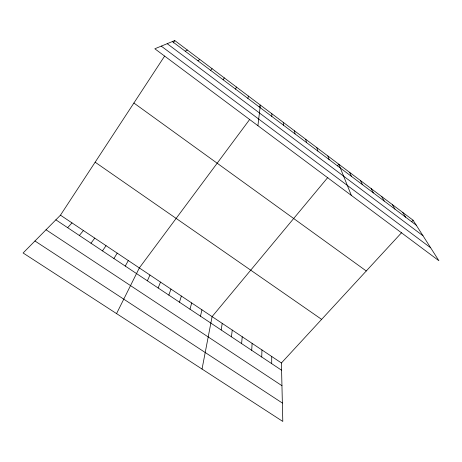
<?xml version="1.0" encoding="UTF-8"?>
<svg xmlns="http://www.w3.org/2000/svg" width="462" height="462" viewBox="0 0 462 462"><rect width="100%" height="100%" fill="white"/><g stroke="black" fill="none" stroke-linecap="round" stroke-linejoin="round"><path stroke-width="0.69" d="M271.696 363.646L271.72 356.485M271.818 116.424L271.841 113.733M261.729 357.011L261.954 349.953M251.698 350.323L252.119 343.376M241.597 343.595L242.221 336.758M257.912 125.687L260.366 105.082L259.124 106.757M231.422 336.815L232.253 330.087M221.177 329.983L222.21 323.377M202.033 369.051L212.104 316.614L327.876 177.379M200.468 316.187L201.929 309.806M247.863 98.389L248.446 96.096M189.998 309.211L191.678 302.951M179.458 302.188L181.358 296.044M168.838 295.108L170.963 289.096M158.143 287.982L160.493 282.091M235.551 89.12L236.428 87.035M147.372 280.804L149.954 275.04M116.557 313.606L139.333 267.937L249.653 119.502M125.26 266.072L128.315 260.568M113.912 258.512L117.215 253.147M223.134 79.77L224.307 77.899M401.749 232.507L281.416 362.976L282.796 421.436L23.1 252.985L60.458 215.182L164.634 56.069M173.221 42.96L174.786 40.564L413.086 220.218L438.9 260.718L154.822 48.776L174.786 40.564M102.477 250.889L106.035 245.663M90.962 243.214L94.768 238.132M79.349 235.481L83.414 230.538M337.445 165.875L338.813 164.224L351.351 195.403M210.614 70.34L212.081 68.682M67.654 227.685L71.98 222.886M411.659 221.76L413.086 220.218M197.979 60.828L199.757 59.39M185.239 51.23L187.324 50.017M34.956 240.991L282.363 403.043M46.044 229.764L281.953 385.701M55.867 219.831L281.589 370.241M60.458 215.182L281.416 362.976M95.149 162.202L321.627 319.375M133.893 103.026L366.268 270.975M161.261 46.125L430.671 247.805M172.384 41.551L416.239 225.167M167.198 43.688L423.001 235.776M402.72 212.405L405.648 217.192M392.273 204.527L394.975 209.159M381.745 196.593L384.222 201.062M371.136 188.594L373.383 192.897M360.447 180.532L362.456 184.673M349.67 172.413L351.443 176.38M327.87 155.977L329.152 159.592M316.845 147.661L317.868 151.097M305.728 139.281L306.497 142.533M294.519 130.833L295.033 133.905M283.229 122.32L283.472 125.202"/></g></svg>
